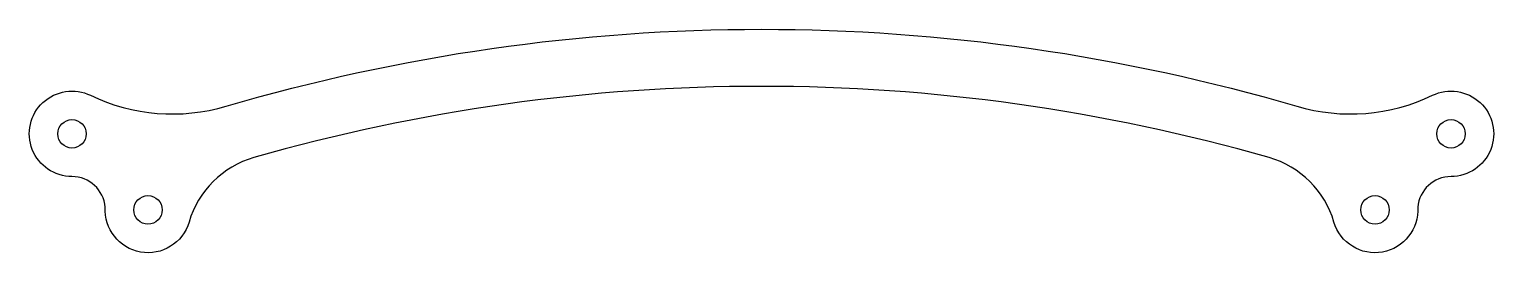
# Model space of a CAD drawing. Header units: millimetres. Extents: x -77 to 77, y 68 to 92.
import ezdxf

# ---------------------------------------------------------------- set-up
doc = ezdxf.new("R2010")
doc.units = ezdxf.units.MM
doc.layers.get('0').update_dxf_attribs({"linetype": 'CONTINUOUS'})

msp = doc.modelspace()

# ---------------------------------------------------------------- linework, layer by layer
msp.add_lwpolyline([(-72.59, 76.09, -1.252859), (-70.64, 84.64, 0.185205), (-56.36, 83.49, -0.143694), (56.36, 83.49, 0.185205), (70.64, 84.64, -1.252859), (72.59, 76.09, 0.390189), (69.1, 72.87, 0.00003), (69.08, 72.88, -0.89506), (60.27, 71.31, 0.256562), (53.43, 78.09, 0.140302), (-53.43, 78.09, 0.256562), (-60.27, 71.31, -0.89506), (-69.08, 72.88, 0.00003), (-69.1, 72.87, 0.390189)], format="xyb", close=True)
for centre in [(-72.59, 80.59), (72.59, 80.59), (-64.59, 72.59), (64.59, 72.59)]:
    msp.add_circle(centre, 1.5)

doc.saveas('drawing.dxf')
